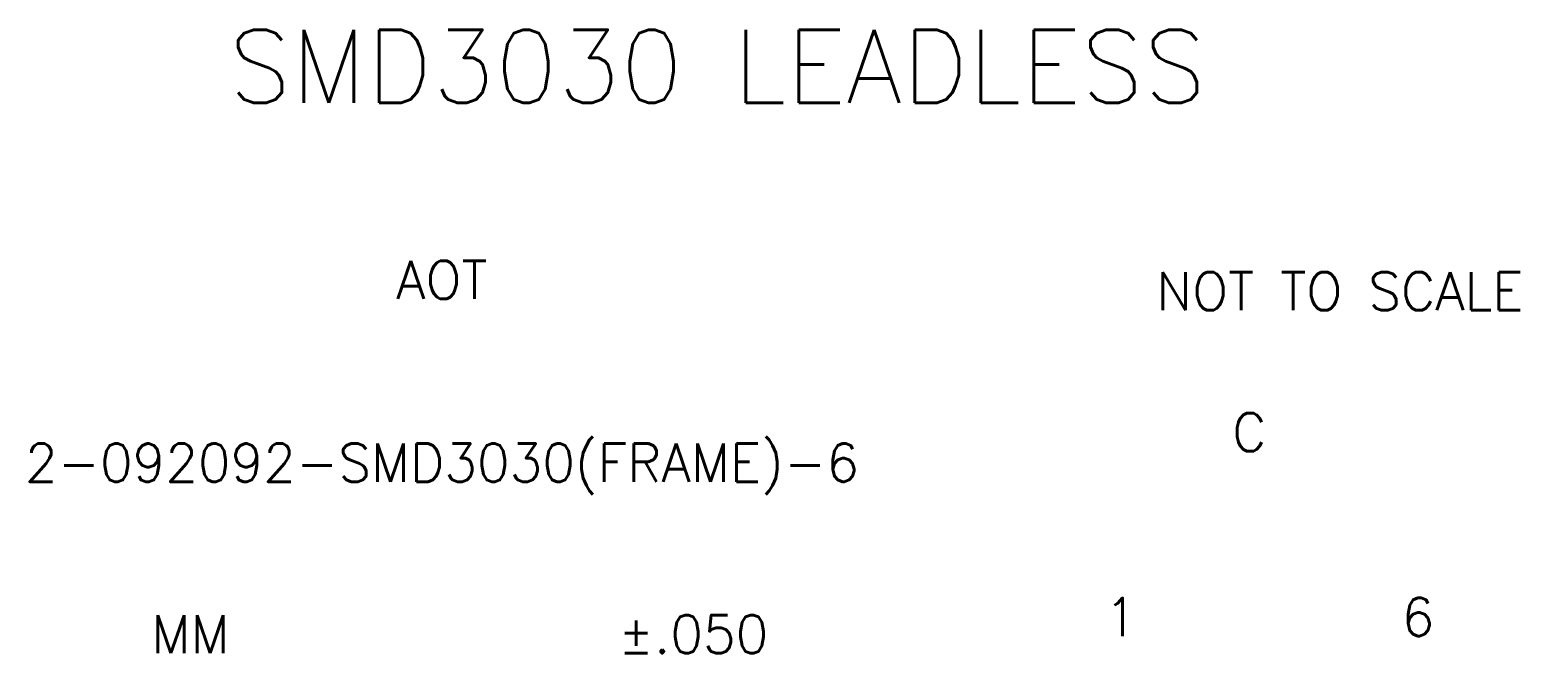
# Model space of a CAD drawing. Extents: x 11 to 275, y 12 to 390.
# Drawn here: x 176.9 to 274.8, y 12.5 to 53.4 of the extents above; entities that cross this region are included whole.
import ezdxf
from ezdxf.enums import TextEntityAlignment as Align

# ---------------------------------------------------------------- set-up
doc = ezdxf.new("R2010")
doc.units = 0
doc.header["$LTSCALE"] = 8
doc.header["$MEASUREMENT"] = 0
doc.layers.add('LF-LINE', color=1, linetype='Continuous')
doc.styles.add('SIMPLEX', font='SIMPLEX.shx', dxfattribs={"height": 3})

# ---------------------------------------------------------------- blocks, each defined once
blk = doc.blocks.new('SH1')
at = {"style": 'SIMPLEX'}
for s, p in [('AOT', (-73, -357)), ('2-092092-SMD3030(FRAME)-6', (-73, -369))]:
    blk.add_text(s, height=2.5, dxfattribs=at).set_placement(p, align=Align.BOTTOM_CENTER)
blk.add_text('NOT TO SCALE', height=2.5, dxfattribs=at).set_placement((-2, -357), align=Align.RIGHT)
blk.add_text('C', height=2.5, dxfattribs=at).set_placement((-20, -365), align=Align.MIDDLE_CENTER)
for s, p in [('1', (-29.5, -377.124)), ('6', (-10, -377.124))]:
    blk.add_text(s, height=2.5, dxfattribs=at).set_placement(p, align=Align.MIDDLE_LEFT)
for s, p in [('MM', (-89.5, -377)), ('%%P.050', (-56.5, -377))]:
    blk.add_text(s, height=2.5, dxfattribs=at).set_placement(p, align=Align.TOP_CENTER)
at = {"layer": 'LF-LINE', "style": 'SIMPLEX'}
blk.add_text('SMD3030 LEADLESS', height=4.8, dxfattribs=at).set_placement((-87, -341), align=Align.MIDDLE_LEFT)

msp = doc.modelspace()

# ---------------------------------------------------------------- block references
msp.add_blockref('SH1', (277, 392))

doc.saveas('drawing.dxf')
